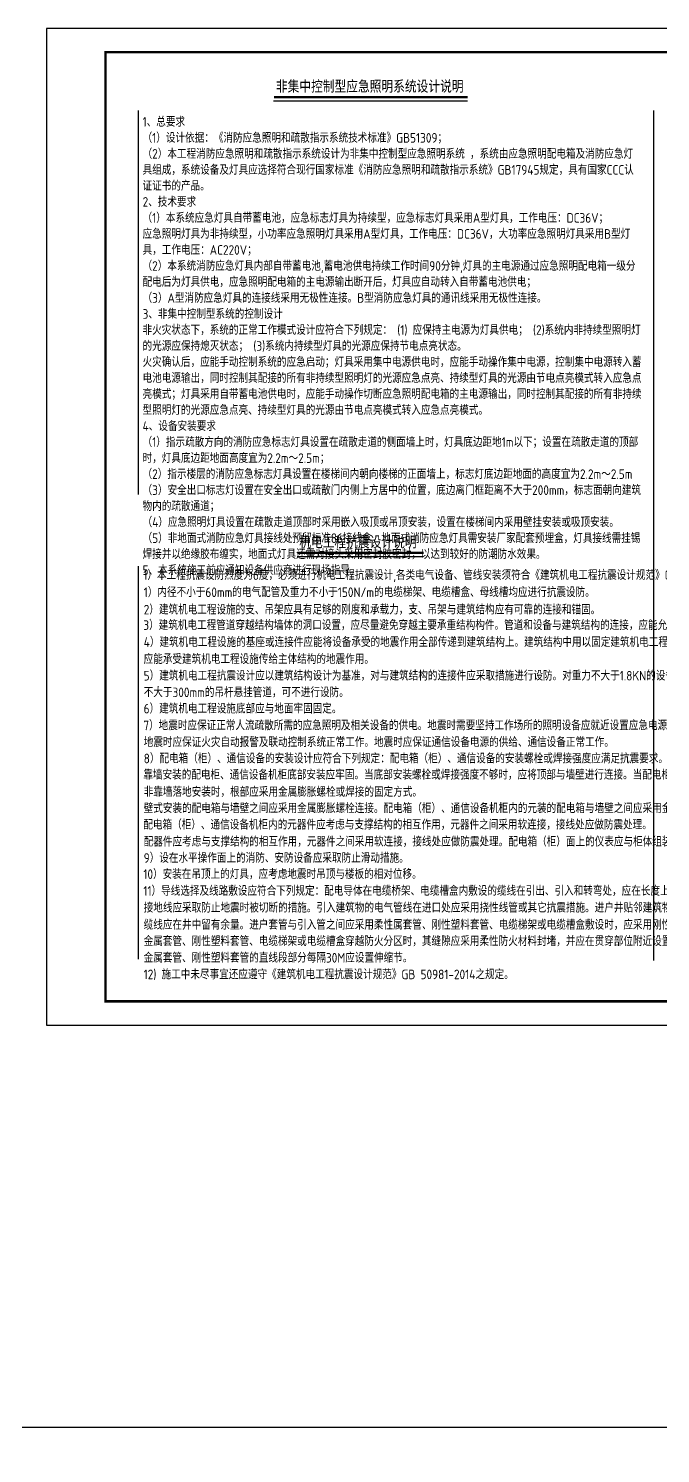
# Model space of a CAD drawing. Extents: x -417156 to 1571408, y 205758 to 1045562.
# Drawn here: x 925924 to 952592, y 985506 to 1045562 of the extents above; entities that cross this region are included whole.
import ezdxf

# ---------------------------------------------------------------- set-up
doc = ezdxf.new("R2010")
doc.units = 0
doc.header["$LTSCALE"] = 1000
doc.header["$MEASUREMENT"] = 0
doc.layers.get('0').update_dxf_attribs({"linetype": 'CONTINUOUS'})
for name, color, linetype in [('PUB_TITLE', 4, 'CONTINUOUS'), ('TEL_TITLE', 7, 'CONTINUOUS'), ('我的文字', 153, 'CONTINUOUS'), ('电气说明', 2, 'CONTINUOUS')]:
    doc.layers.add(name, color=color, linetype=linetype)
doc.styles.add('-GBCBIGGBENOR', font='GBENOR.shx', dxfattribs={"bigfont": 'GBCBIG.shx'})
doc.styles.add('宋体', font='')
doc.styles.get('宋体').set_extended_font_data('SimSun')

msp = doc.modelspace()

# ---------------------------------------------------------------- linework, layer by layer
for p, q in [((930550, 1042111), (930550, 1025919)), ((952294, 1042111), (952294, 1006281))]:
    msp.add_line(p, q)
at = {"layer": 'PUB_TITLE'}
msp.add_lwpolyline([(863197, 867803), (1031397, 867803), (1031397, 986603), (863197, 986603)], close=True, dxfattribs=at)
at = {"layer": 'TEL_TITLE'}
msp.add_lwpolyline([(926680, 1003562), (986080, 1003562), (986080, 1045562), (926680, 1045562)], close=True, dxfattribs=at)
at = {"layer": 'TEL_TITLE', "const_width": 100}
msp.add_lwpolyline([(929180, 1004562), (985080, 1004562), (985080, 1044562), (929180, 1044562)], close=True, dxfattribs=at)
at = {"layer": '我的文字', "color": 7}
msp.add_line((930550, 1022903), (930550, 1006341), dxfattribs=at)
at = {"layer": '电气说明', "color": 3}
for p, q in [((936268, 1042516), (944449, 1042516)), ((937255, 1023311), (942584, 1023311))]:
    msp.add_line(p, q, dxfattribs=at)
at = {"layer": '电气说明', "color": 3, "const_width": 90.7}
for points in [[(936278, 1042668), (944460, 1042668)], [(937265, 1023462), (942594, 1023462)]]:
    msp.add_lwpolyline(points, dxfattribs=at)

# ---------------------------------------------------------------- texts
at = {"layer": '我的文字', "color": 7, "style": '-GBCBIGGBENOR'}
for s, p in [('1）本工程抗震设防烈度为6度，必须进行机电工程抗震设计,各类电气设备、管线安装须符合《建筑机电工程抗震设计规范》GB50491-2014的规定。', (930771, 1022325)), ('1）内径不小于60mm的电气配管及重力不小于150N/m的电缆梯架、电缆槽盒、母线槽均应进行抗震设防。', (930787, 1021601)), ('2）建筑机电工程设施的支、吊架应具有足够的刚度和承载力，支、吊架与建筑结构应有可靠的连接和锚固。', (930787, 1020867)), ('3）建筑机电工程管道穿越结构墙体的洞口设置，应尽量避免穿越主要承重结构构件。管道和设备与建筑结构的连接，应能允许二者间有一定的相对变位。', (930771, 1020215)), ('4）建筑机电工程设施的基座或连接件应能将设备承受的地震作用全部传递到建筑结构上。建筑结构中用以固定建筑机电工程设施的预埋件、锚固件，', (930787, 1019498)), ('应能承受建筑机电工程设施传给主体结构的地震作用。', (930784, 1018781)), ('5）建筑机电工程抗震设计应以建筑结构设计为基准，对与建筑结构的连接件应采取措施进行设防。对重力不大于1.8KN的设备或吊杆计算长度', (930784, 1018083)), ('不大于300mm的吊杆悬挂管道，可不进行设防。', (930787, 1017382)), ('6）建筑机电工程设施底部应与地面牢固固定。', (930784, 1016695)), ('7）地震时应保证正常人流疏散所需的应急照明及相关设备的供电。地震时需要坚持工作场所的照明设备应就近设置应急电源装置。', (930771, 1015990)), ('地震时应保证火灾自动报警及联动控制系统正常工作。地震时应保证通信设备电源的供给、通信设备正常工作。', (930787, 1015282)), ('8）配电箱（柜）、通信设备的安装设计应符合下列规定：配电箱（柜）、通信设备的安装螺栓或焊接强度应满足抗震要求。', (930787, 1014594)), ('靠墙安装的配电柜、通信设备机柜底部安装应牢固。当底部安装螺栓或焊接强度不够时，应将顶部与墙壁进行连接。当配电柜、通信设备机柜等', (930771, 1013909)), ('非靠墙落地安装时，根部应采用金属膨胀螺栓或焊接的固定方式。', (930787, 1013183)), ('壁式安装的配电箱与墙壁之间应采用金属膨胀螺栓连接。配电箱（柜）、通信设备机柜内的元装的配电箱与墙壁之间应采用金属膨胀螺栓连接。', (930784, 1012495)), ('配电箱（柜）、通信设备机柜内的元器件应考虑与支撑结构的相互作用，元器件之间采用软连接，接线处应做防震处理。', (930771, 1011804)), ('配器件应考虑与支撑结构的相互作用，元器件之间采用软连接，接线处应做防震处理。配电箱（柜）面上的仪表应与柜体组装牢固。', (930787, 1011088)), ('9）设在水平操作面上的消防、安防设备应采取防止滑动措施。', (930784, 1010401)), ('10）安装在吊顶上的灯具，应考虑地震时吊顶与楼板的相对位移。', (930771, 1009720)), ('11）导线选择及线路敷设应符合下列规定：配电导体在电缆桥架、电缆槽盒内敷设的缆线在引出、引入和转弯处，应在长度上留有余量。', (930771, 1009014)), ('接地线应采取防止地震时被切断的措施。引入建筑物的电气管线在进口处应采用挠性线管或其它抗震措施。进户井贴邻建筑物设置时，', (930787, 1008304)), ('缆线应在井中留有余量。进户套管与引入管之间应采用柔性属套管、刚性塑料套管、电缆梯架或电缆槽盒敷设时，应采用刚性托架或支架固定。', (930784, 1007585)), ('金属套管、刚性塑料套管、电缆梯架或电缆槽盒穿越防火分区时，其缝隙应采用柔性防火材料封堵，并应在贯穿部位附近设置抗震支撑。', (930784, 1006895)), ('金属套管、刚性塑料套管的直线段部分每隔30M应设置伸缩节。', (930784, 1006195)), ('12) 施工中未尽事宜还应遵守《建筑机电工程抗震设计规范》GB 50981-2014之规定。', (930784, 1005495))]:
    msp.add_text(s, height=404.81, rotation=0, dxfattribs=at).set_placement(p)
at = {"layer": '我的文字', "color": 244, "insert": (930739, 1041830), "char_height": 422.4, "width": 20994.12, "attachment_point": 1, "rotation": 0, "style": '-GBCBIGGBENOR'}
msp.add_mtext('{\\H0.9584x;\\C7;1、总要求\\P（1）设计依据：《消防应急照明和疏散指示系统技术标准》GB51309；\\P（2）本工程消防应急照明和疏散指示系统设计为非集中控制型应急照明系统 ，系统由应急照明配电箱及消防应急灯具组成，系统设备及灯具应选择符合现行国家标准《消防应急照明和疏散指示系统》GB17945规定，具有国家CCC认证证书的产品。\\P2、技术要求\\P（1）本系统应急灯具自带蓄电池，应急标志灯具为持续型，应急标志灯具采用A型灯具，工作电压：DC36V；\\P应急照明灯具为非持续型，小功率应急照明灯具采用A型灯具，工作电压：DC36V，大功率应急照明灯具采用B型灯具，工作电压：AC220V；\\P（2）本系统消防应急灯具内部自带蓄电池,蓄电池供电持续工作时间90分钟,灯具的主电源通过应急照明配电箱一级分配电后为灯具供电，应急照明配电箱的主电源输出断开后，灯具应自动转入自带蓄电池供电；\\P（3）\\C256;A型消防应急灯具的连接线采用无极性连接。B型消防应急灯具的通讯线采用无极性连接。\\C7;\\P3、非集中控制型系统的控制设计\\P非火灾状态下，系统的正常工作模式设计应符合下列规定： (1) 应保持主电源为灯具供电； (2)系统内非持续型照明灯的光源应保持熄灭状态； (3)系统内持续型灯具的光源应保持节电点亮状态。\\P火灾确认后，应能手动控制系统的应急启动；灯具采用集中电源供电时，应能手动操作集中电源，控制集中电源转入蓄电池电源输出，同时控制其配接的所有非持续型照明灯的光源应急点亮、持续型灯具的光源由节电点亮模式转入应急点亮模式；灯具采用自带蓄电池供电时，应能手动操作切断应急照明配电箱的主电源输出，同时控制其配接的所有非持续型照明灯的光源应急点亮、持续型灯具的光源由节电点亮模式转入应急点亮模式。\\P4、设备安装要求\\P（1）指示疏散方向的消防应急标志灯具设置在疏散走道的侧面墙上时，灯具底边距地1m以下；设置在疏散走道的顶部时，灯具底边距地面高度宜为2.2m～2.5m；\\P（2）指示楼层的消防应急标志灯具设置在楼梯间内朝向楼梯的正面墙上，标志灯底边距地面的高度宜为2.2m～2.5m\\P（3）安全出口标志灯设置在安全出口或疏散门内侧上方居中的位置，底边离门框距离不大于200mm，标志面朝向建筑物内的疏散通道； \\P（4）应急照明灯具设置在疏散走道顶部时采用嵌入吸顶或吊顶安装，设置在楼梯间内采用壁挂安装或吸顶安装。\\P（5）非地面式消防应急灯具接线处预留标准86接线盒，地面式消防应急灯具需安装厂家配套预埋盒，灯具接线需挂锡焊接并以绝缘胶布缠实，地面式灯具还需对接头采用密封胶密封，以达到较好的防潮防水效果。\\P5、本系统施工前应通知设备供应商进行现场指导。}', dxfattribs=at)
at = {"layer": '电气说明', "color": 3, "style": '宋体', "width": 0.8}
for s, p in [('非集中控制型应急照明系统设计说明', (936362, 1042905)), ('机电工程抗震设计说明', (937349, 1023699))]:
    msp.add_text(s, height=453.6, dxfattribs=at).set_placement(p)

doc.saveas('drawing.dxf')
